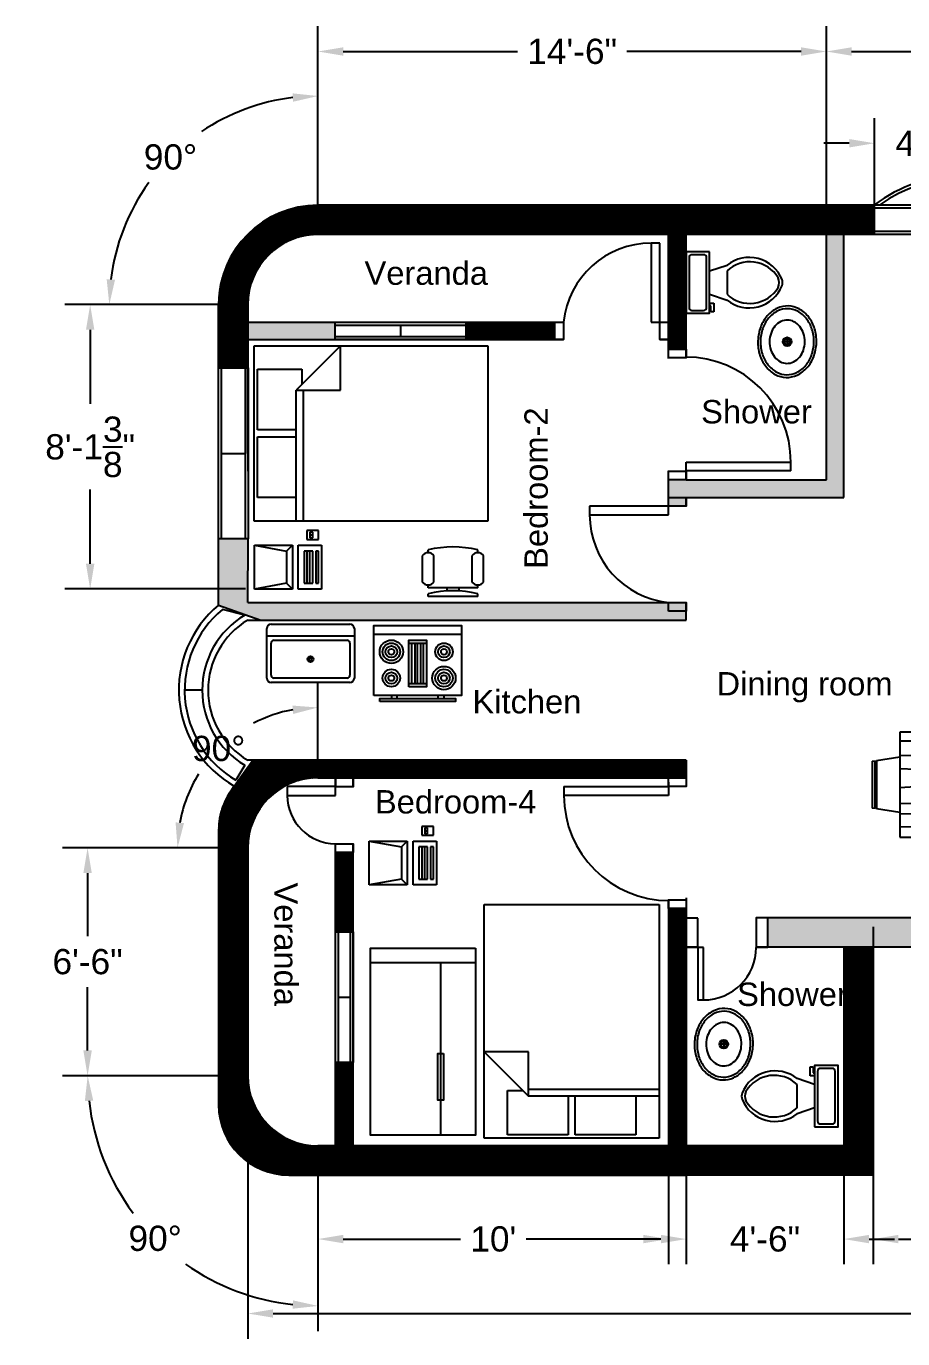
# Model space of a CAD drawing. Header units: inches. Extents: x -75 to 2294, y -45 to 405.
# Drawn here: x -75 to 225, y -44.6 to 404.7 of the extents above; entities that cross this region are included whole.
import ezdxf

# ---------------------------------------------------------------- set-up
doc = ezdxf.new("R2010")
doc.units = ezdxf.units.IN
doc.header["$MEASUREMENT"] = 0
for name, color, linetype in [('blocks', 50, 'Continuous'), ('dim', 10, 'Continuous'), ('door', 172, 'Continuous'), ('hatches', 8, 'Continuous'), ('text', 80, 'Continuous'), ('window', 130, 'Continuous')]:
    doc.layers.add(name, color=color, linetype=linetype)
doc.styles.get("Standard").update_dxf_attribs({"font": 'arial.ttf'})
doc.dimstyles.get("Standard").update_dxf_attribs({"dimscale": 48, "dimtxt": 0.18, "dimasz": 0.18, "dimexe": 0.18, "dimexo": 0.0625, "dimgap": 0.09, "dimtad": 0, "dimtih": 1, "dimtoh": 1, "dimdec": 4, "dimzin": 0, "dimdsep": 46, "dimlunit": 4, "dimtxsty": 'Standard', "dimcen": 0.09, "dimadec": 0, "dimazin": 0, "dimtfac": 1, "dimtdec": 4, "dimtofl": 0, "dimtmove": 0, "dimatfit": 3, "dimfxl": 1, "dimtolj": 1, "dimtzin": 0, "dimarcsym": 0})
pattern_1 = [(45, (-250.55021, -63.33592), (-0.088388348, 0.088388348), [])]

# ---------------------------------------------------------------- blocks, each defined once
blk = doc.blocks.new('Dining Set - 36 x 72 in.')
at = {"linetype": 'Continuous'}
for p, q in [((-22, 27.5), (-22.1562, 26.50042)), ((-22, 27.5), (-6, 27.5)), ((-5.8437, 26.49966), (-6, 27.5)), ((6, 27.5), (5.8438, 26.50042)), ((6, 27.5), (22, 27.5)), ((22.1563, 26.49966), (22, 27.5)), ((-22.2343, 26.00059), (-23.4847, 17.99762)), ((-22.2304, 26), (-5.7608, 26)), ((-5.8416, 26.5), (-22.1534, 26.5)), ((-4.5152, 17.99762), (-5.7655, 25.99926)), ((5.7657, 26.00059), (4.5153, 17.99762)), ((5.7696, 26), (22.2392, 26)), ((22.1584, 26.5), (5.8466, 26.5)), ((23.4848, 17.99762), (22.2345, 25.99926)), ((36, 18), (-36, 18)), ((-36, 18), (-36, -18)), ((36, -18), (36, 18)), ((-44.0006, 8.23428), (-35.9976, 9.48474)), ((44.0006, 8.23428), (35.9976, 9.48474)), ((-45.5, 8), (-44.5004, 8.15617)), ((-45.5, 8), (-45.5, -8)), ((-44.5, -8.15843), (-44.5, 8.15338)), ((-44, 8.23041), (-44, -8.23915)), ((44, 8.23041), (44, -8.23915)), ((44.5, -8.15843), (44.5, 8.15338)), ((45.5, 8), (44.5005, 8.15617)), ((45.5, 8), (45.5, -8)), ((-44.4997, -8.15631), (-45.5, -8)), ((-35.9976, -9.48476), (-43.9993, -8.2345)), ((35.9976, -9.48476), (43.9993, -8.2345)), ((44.4997, -8.15631), (45.5, -8)), ((-36, -18), (36, -18)), ((-22.2343, -26.0006), (-23.4847, -17.99762)), ((-4.5152, -17.99762), (-5.7655, -25.99928)), ((5.7657, -26.0006), (4.5153, -17.99762)), ((23.4848, -17.99762), (22.2345, -25.99928)), ((-22.2304, -26), (-5.7608, -26)), ((-22, -27.5), (-22.1562, -26.50044)), ((-5.8416, -26.5), (-22.1534, -26.5)), ((-5.8437, -26.49967), (-6, -27.5)), ((5.7696, -26), (22.2392, -26)), ((6, -27.5), (5.8438, -26.50044)), ((22.1584, -26.5), (5.8466, -26.5)), ((22.1563, -26.49967), (22, -27.5)), ((-22, -27.5), (-6, -27.5)), ((6, -27.5), (22, -27.5))]:
    blk.add_line(p, q, dxfattribs=at)
for points in [[(-36, 15), (-31.1772, 14.97754), (-26.8079, 14.91406), (-22.8538, 14.81543), (-19.276, 14.6875), (-16.0362, 14.53613), (-13.0957, 14.36718), (-10.4159, 14.18652), (-7.9583, 14), (-5.6904, 13.81315), (-3.6035, 13.63021), (-1.6954, 13.45508), (0.0365, 13.29166), (1.5945, 13.14388), (2.9811, 13.01562), (4.1988, 12.9108), (5.25, 12.83333), (6.1393, 12.78613), (6.8802, 12.76823), (7.4883, 12.77767), (7.9792, 12.8125), (8.3685, 12.87077), (8.6719, 12.95052), (8.9049, 13.0498), (9.0833, 13.16666), (9.2205, 13.29899), (9.3216, 13.44401), (9.3895, 13.59879), (9.4271, 13.76041), (9.4373, 13.92594), (9.4232, 14.09245), (9.3875, 14.257), (9.3333, 14.41666), (9.2638, 14.56917), (9.1836, 14.71484), (9.0975, 14.85465), (9.0104, 14.98958), (8.9272, 15.1206), (8.8529, 15.2487), (8.7922, 15.37483), (8.75, 15.5), (8.7305, 15.62467), (8.7344, 15.74739), (8.7617, 15.86621), (8.8125, 15.97916), (8.8867, 16.08431), (8.9844, 16.17968), (9.1055, 16.26334), (9.25, 16.33333), (9.4189, 16.38802), (9.6172, 16.42708), (9.8506, 16.45052), (10.125, 16.45833), (10.4463, 16.45052), (10.8203, 16.42708), (11.2529, 16.38802), (11.75, 16.33333), (12.3184, 16.26318), (12.9694, 16.17838), (13.7151, 16.07991), (14.5677, 15.96875), (15.5395, 15.84586), (16.6426, 15.71224), (17.8893, 15.56884), (19.2917, 15.41666), (20.859, 15.25667), (22.5879, 15.08984), (24.4721, 14.91715), (26.5052, 14.73958), (28.6809, 14.5581), (30.9929, 14.3737), (33.4347, 14.18733), (36, 14)], [(-36, 10), (-28.9766, 10.14274), (-23.1725, 10.20442), (-18.4241, 10.19775), (-14.5677, 10.13541), (-11.4399, 10.03011), (-8.877, 9.89453), (-6.7154, 9.74137), (-4.7917, 9.58333), (-2.9698, 9.43082), (-1.2246, 9.28515), (0.4415, 9.14534), (2.026, 9.01041), (3.5266, 8.87939), (4.9408, 8.7513), (6.266, 8.62516), (7.5, 8.5), (8.6411, 8.37549), (9.6914, 8.2539), (10.6538, 8.13818), (11.5312, 8.03125), (12.3267, 7.93603), (13.043, 7.85547), (13.6831, 7.79248), (14.25, 7.75), (14.7471, 7.7303), (15.1797, 7.73307), (15.5537, 7.75732), (15.875, 7.80208), (16.1494, 7.86637), (16.3828, 7.94922), (16.5811, 8.04964), (16.75, 8.16666), (16.8944, 8.29915), (17.0143, 8.44531), (17.1089, 8.60319), (17.1771, 8.77083), (17.218, 8.94629), (17.2305, 9.1276), (17.2137, 9.31282), (17.1667, 9.5), (17.0895, 9.6875), (16.987, 9.875), (16.8649, 10.0625), (16.7292, 10.25), (16.5856, 10.4375), (16.4401, 10.625), (16.2985, 10.8125), (16.1667, 11), (16.05, 11.18733), (15.9518, 11.3737), (15.8752, 11.5581), (15.8229, 11.73958), (15.798, 11.91715), (15.8034, 12.08984), (15.842, 12.25667), (15.9167, 12.41666), (16.0295, 12.56836), (16.1784, 12.70833), (16.3605, 12.83268), (16.5729, 12.9375), (16.8127, 13.01888), (17.0768, 13.07291), (17.3625, 13.0957), (17.6667, 13.08333), (17.9894, 13.03312), (18.3418, 12.94726), (18.7382, 12.82918), (19.1927, 12.68229), (19.7195, 12.51001), (20.3327, 12.31575), (21.0465, 12.10294), (21.875, 11.875), (22.8357, 11.63354), (23.959, 11.37304), (25.2786, 11.08618), (26.8282, 10.76562), (28.6414, 10.40405), (30.752, 9.99414), (33.1936, 9.52856), (36, 9)], [(-36, 5.5), (-30.7157, 5.3348), (-26.069, 5.20963), (-21.9946, 5.11767), (-18.4271, 5.05208), (-15.3009, 5.00602), (-12.5508, 4.97265), (-10.1112, 4.94515), (-7.9167, 4.91666), (-5.909, 4.88167), (-4.0586, 4.83984), (-2.3429, 4.79215), (-0.7396, 4.73958), (0.7739, 4.6831), (2.22, 4.6237), (3.6213, 4.56233), (5, 4.5), (6.373, 4.43782), (7.7344, 4.3776), (9.0723, 4.32129), (10.375, 4.27083), (11.6309, 4.22819), (12.8281, 4.19531), (13.9551, 4.17415), (15, 4.16666), (15.954, 4.17448), (16.819, 4.19791), (17.6001, 4.23698), (18.3021, 4.29166), (18.9299, 4.36198), (19.4883, 4.44791), (19.9823, 4.54948), (20.4167, 4.66666), (20.7969, 4.79899), (21.1302, 4.94401), (21.4245, 5.09879), (21.6875, 5.26041), (21.9271, 5.42594), (22.1511, 5.59245), (22.3672, 5.757), (22.5834, 5.91666), (22.8065, 6.06868), (23.0404, 6.21093), (23.2879, 6.34147), (23.5521, 6.45833), (23.8358, 6.55957), (24.142, 6.64323), (24.4735, 6.70735), (24.8334, 6.75), (25.2235, 6.76969), (25.642, 6.76692), (26.0858, 6.74267), (26.5521, 6.69791), (27.0379, 6.63362), (27.5404, 6.55078), (28.0565, 6.45036), (28.5834, 6.33333), (29.1242, 6.19987), (29.7071, 6.04687), (30.3661, 5.87044), (31.1354, 5.66666), (32.0493, 5.43164), (33.142, 5.16146), (34.4475, 4.85221), (36, 4.5)], [(-36, -1), (-30.7915, -0.6591), (-26.0195, -0.38216), (-21.6519, -0.16284), (-17.6563, 0.00521), (-14.0005, 0.12833), (-10.6523, 0.21289), (-7.5796, 0.26522), (-4.75, 0.29166), (-2.134, 0.29793), (0.2878, 0.28711), (2.5317, 0.26163), (4.6146, 0.22396), (6.5529, 0.17651), (8.3633, 0.12174), (10.0623, 0.06209), (11.6667, 0), (13.1899, -0.06201), (14.6341, -0.1211), (15.9982, -0.17432), (17.2813, -0.21875), (18.4823, -0.25147), (19.6003, -0.26953), (20.6343, -0.27002), (21.5834, -0.25), (22.4481, -0.20768), (23.2357, -0.14584), (23.9549, -0.06836), (24.6146, 0.02083), (25.2235, 0.11784), (25.7904, 0.21875), (26.3241, 0.31966), (26.8334, 0.41666), (27.3265, 0.50618), (27.8099, 0.58593), (28.2894, 0.65397), (28.7709, 0.70833), (29.2601, 0.74707), (29.763, 0.76823), (30.2855, 0.76985), (30.8334, 0.75), (31.4088, 0.70784), (31.9994, 0.64713), (32.589, 0.57275), (33.1615, 0.48958), (33.7008, 0.4025), (34.1908, 0.3164), (34.6153, 0.23616), (34.9584, 0.16666), (35.2099, 0.11165), (35.3848, 0.07031), (35.504, 0.04069), (35.5886, 0.02083), (35.6594, 0.00879), (35.7377, 0.0026), (35.8442, 0.00032), (36, 0)], [(-36, -6.5), (-27.1843, -6.31267), (-20.084, -6.1263), (-14.469, -5.9419), (-10.1094, -5.76042), (-6.7752, -5.58285), (-4.2363, -5.41016), (-2.2629, -5.24333), (-0.625, -5.08334), (0.8708, -4.93099), (2.2715, -4.78646), (3.5872, -4.64974), (4.8281, -4.52084), (6.0046, -4.39974), (7.127, -4.28646), (8.2053, -4.18099), (9.25, -4.08334), (10.2705, -3.99382), (11.2734, -3.91407), (12.2647, -3.84603), (13.25, -3.79167), (14.2354, -3.75293), (15.2266, -3.73177), (16.2295, -3.73015), (17.25, -3.75), (18.2912, -3.79248), (19.3451, -3.85547), (20.4009, -3.93604), (21.4479, -4.03125), (22.4754, -4.13819), (23.4727, -4.25391), (24.4289, -4.37549), (25.3334, -4.5), (26.1785, -4.62492), (26.9694, -4.74935), (27.7145, -4.87281), (28.4219, -4.99479), (29.1, -5.11483), (29.7572, -5.23242), (30.4016, -5.34709), (31.0417, -5.45834), (31.6837, -5.56437), (32.3262, -5.65821), (32.9658, -5.73153), (33.599, -5.77604), (34.2224, -5.78345), (34.8327, -5.74545), (35.4264, -5.65373), (36, -5.5)], [(-36, -10), (-26.4022, -9.81299), (-18.4675, -9.62891), (-11.9839, -9.45069), (-6.7396, -9.28125), (-2.5226, -9.12354), (0.8789, -8.98047), (3.6769, -8.85498), (6.0833, -8.75), (8.2767, -8.66765), (10.3021, -8.60677), (12.1712, -8.56543), (13.8958, -8.54167), (15.4876, -8.53353), (16.9583, -8.53907), (18.3197, -8.55632), (19.5834, -8.58334), (20.7616, -8.61841), (21.8685, -8.66081), (22.9188, -8.71004), (23.9271, -8.76563), (24.9081, -8.82707), (25.8763, -8.89388), (26.8465, -8.96558), (27.8334, -9.04167), (28.8474, -9.12118), (29.8828, -9.20117), (30.93, -9.27824), (31.9792, -9.34896), (33.0205, -9.40991), (34.0443, -9.45768), (35.0407, -9.48885), (36, -9.5)], [(-36, -14.5), (-30.0881, -14.33513), (-25.0332, -14.21224), (-20.7312, -14.12647), (-17.0781, -14.07292), (-13.97, -14.04671), (-11.3027, -14.04297), (-8.9724, -14.05681), (-6.875, -14.08334), (-4.9224, -14.11833), (-3.0905, -14.16016), (-1.3709, -14.20785), (0.2448, -14.26042), (1.7647, -14.3169), (3.1973, -14.3763), (4.5507, -14.43767), (5.8333, -14.5), (7.0554, -14.5621), (8.235, -14.62175), (9.3922, -14.67652), (10.5469, -14.72396), (11.7192, -14.76164), (12.929, -14.78711), (14.1965, -14.79794), (15.5417, -14.79167), (16.9933, -14.76424), (18.6152, -14.70508), (20.4804, -14.60197), (22.6615, -14.44271), (25.2312, -14.21509), (28.2624, -13.9069), (31.8277, -13.50594), (36, -13)]]:
    blk.add_lwpolyline(points, dxfattribs=at)
blk = doc.blocks.new('Sink-single - 30 in top')
blk.add_line((-15, -3.999996), (15, -3.999996))
for points in [[(-13.5, 0), (13.5, 0)], [(-15, -18.499996), (-15, -1.5)], [(15, -1.5), (15, -18.499996)], [(-13.5, -17.499996), (-13.5, -6.499996)], [(-12.5, -5.499996), (12.5, -5.499996)], [(13.5, -6.499996), (13.5, -17.499996)], [(13.5, -19.999996), (-13.5, -19.999996)], [(12.5, -18.499996), (-12.5, -18.499996)]]:
    blk.add_lwpolyline(points)
for radius in [1, 0.5]:
    blk.add_circle((0, -11.999996), radius)
for centre, radius, start, end in [((-13.5, -1.5), 1.5, 90, 180), ((13.5, -1.5), 1.5, 0, 90), ((-12.5, -6.499996), 1, 90, 180), ((12.5, -6.499996), 1, 0, 90), ((-12.5, -17.499996), 1, 180, 270), ((12.5, -17.499996), 1, 270, 0), ((-13.5, -18.499996), 1.5, 180, 270), ((13.5, -18.499996), 1.5, 270, 0)]:
    blk.add_arc(centre, radius, start, end)
blk = doc.blocks.new('Range-Oven - 30 in top')
for p, q in [((0, -3), (30, -3)), ((12, -6), (18, -6)), ((13, -20), (13, -6)), ((14, -6), (14, -20)), ((15, -20), (15, -6)), ((16, -6), (16, -20)), ((17, -20), (17, -6)), ((18, -20), (12, -20)), ((6, -24), (6, -25)), ((8, -25), (8, -24)), ((22, -25), (22, -24)), ((24, -24), (24, -25))]:
    blk.add_line(p, q)
for points in [[(0, -24), (0, 0), (30, 0), (30, -24)], [(12, -21), (12, -5), (18, -5), (18, -21)], [(2, -26), (2, -25), (28, -25), (28, -26)]]:
    blk.add_lwpolyline(points, close=True)
for centre, radius in [((6, -9), 4), ((6, -9), 3), ((6, -9), 2), ((6, -9), 1), ((24, -9), 3), ((24, -9), 2), ((24, -9), 1), ((6, -18), 3), ((6, -18), 2), ((6, -18), 1), ((24, -18), 4), ((24, -18), 3), ((24, -18), 2), ((24, -18), 1)]:
    blk.add_circle(centre, radius)
blk = doc.blocks.new('Refrigerator-2 door - 36 in front')
for p, q in [((12, 5), (12, 64)), ((0, 5), (36, 5))]:
    blk.add_line(p, q)
for points in [[(0, 0), (0, 64), (36, 64), (36, 0)], [(11, 36), (11, 52), (13, 52), (13, 36)]]:
    blk.add_lwpolyline(points, close=True)
blk = doc.blocks.new('Toilet - top')
for p, q in [((9.5, -6), (9.5, -2)), ((-10, -8.5), (-8, -8.5)), ((-10, -9.5), (-10, -8.5)), ((-8, -8.5), (-8, -8)), ((-7, -8), (-7, -9.5)), ((-4, -8), (-6, -14)), ((4, -8), (6, -14)), ((-7, -9.5), (-10, -9.5)), ((4, -14), (-4, -14))]:
    blk.add_line(p, q)
blk.add_lwpolyline([(10.5, -8), (10.5, 0), (-10.5, 0), (-10.5, -8)], close=True)
for points in [[(-9.5, -2), (-9.5, -6)], [(8.5, -1), (-8.5, -1)], [(-8.5, -7), (8.5, -7)]]:
    blk.add_lwpolyline(points)
for centre, radius, start, end in [((-8.62, -1.88), 0.884, 81.8699, 188.1301), ((8.62, -1.88), 0.884, 351.8699, 98.1301), ((-8.62, -6.12), 0.884, 171.8699, 278.1301), ((8.62, -6.12), 0.884, 261.8699, 8.1301), ((3.52, -21.58), 12.17, 141.4691, 247.9714), ((4.2, -21.82), 11.33, 136.3677, 238.9468), ((-3.52, -21.58), 12.17, 292.0284, 38.5307), ((-4.2, -21.82), 11.33, 301.053, 43.6321), ((0, -27.88), 4, 245.7318, 294.2682), ((0, -29), 4, 254.8605, 285.1395)]:
    blk.add_arc(centre, radius, start, end)
blk = doc.blocks.new('Sink - Oval top')
for p, q in [((-1, 0), (1, 0)), ((0, 1), (0, -1))]:
    blk.add_line(p, q)
at = {"linetype": 'Continuous'}
for points in [[(-12.23, 0.39, 0.117634), (-11.46, -3.36, 0.104469), (-8.88, -6.8, 0.090016), (-5.08, -9.07, 0.08192), (-0.32, -10.02, 0.08192), (4.49, -9.38, 0.090016), (8.42, -7.36, 0.104469), (11.22, -4.09, 0.117634), (12.23, -0.39, 0.117634), (11.46, 3.36, 0.104469), (8.88, 6.8, 0.090016), (5.08, 9.07, 0.08192), (0.32, 10.02, 0.08192), (-4.49, 9.38, 0.090016), (-8.42, 7.36, 0.104469), (-11.22, 4.09, 0.117634)], [(-11.29, 0.16, 0.118622), (-10.52, -3.25, 0.104678), (-8.07, -6.36, 0.089562), (-4.54, -8.37, 0.081185), (-0.13, -9.15, 0.081185), (4.3, -8.49, 0.089562), (7.89, -6.58, 0.104678), (10.42, -3.55, 0.118622), (11.29, -0.16, 0.118622), (10.52, 3.25, 0.104678), (8.07, 6.36, 0.089562), (4.54, 8.37, 0.081185), (0.13, 9.15, 0.081185), (-4.3, 8.49, 0.089562), (-7.89, 6.58, 0.104678), (-10.42, 3.55, 0.118622)], [(-7.42, 0.08, 0.118283), (-6.91, -2.17, 0.104607), (-5.29, -4.21, 0.089718), (-2.97, -5.53, 0.081436), (-0.07, -6.04, 0.081436), (2.84, -5.59, 0.089718), (5.2, -4.33, 0.104607), (6.86, -2.32, 0.118283), (7.42, -0.08, 0.118283), (6.91, 2.17, 0.104607), (5.29, 4.21, 0.089718), (2.97, 5.53, 0.081436), (0.07, 6.04, 0.081436), (-2.84, 5.59, 0.089718), (-5.2, 4.33, 0.104607), (-6.86, 2.32, 0.118283)]]:
    blk.add_lwpolyline(points, format="xyb", close=True, dxfattribs=at)
for radius in [1.5, 1]:
    blk.add_circle((0, 0), radius)
blk = doc.blocks.new('door')
for p, q in [((-35.83, 3), (0, 3)), ((0, 0), (-35.83, 0))]:
    blk.add_line(p, q)
for points in [[(-41.83, 38.7), (-41.83, 41.7), (-35.83, 41.7), (-35.83, 38.7)], [(-41.83, -3.04), (-41.83, -0.04), (-35.83, -0.04), (-35.83, -3.04)]]:
    blk.add_lwpolyline(points, close=True)
blk.add_arc((-36, 3), 36, 0, 90)
blk = doc.blocks.new('doors')
for p, q in [((0, 1.5), (0, 6.04)), ((35.83, 3.04), (35.83, 6.04))]:
    blk.add_line(p, q)
blk.add_blockref('door', (35.83, 3.04))
blk = doc.blocks.new('door-small')
for p, q in [((26.99, 1.5), (0, 1.5)), ((0, 1.5), (0, -1.5)), ((0, -1.5), (26.99, -1.5))]:
    blk.add_line(p, q)
for points in [[(27.02, 1.47), (27.02, 4.47), (33.02, 4.47), (33.02, 1.47)], [(27.02, -34.51), (27.02, -31.51), (33.02, -31.51), (33.02, -34.51)]]:
    blk.add_lwpolyline(points, close=True)
blk.add_arc((30.17, -1.5), 30.17, 180, 263.9947)
blk = doc.blocks.new('door-another')
for p, q in [((0.01, 3.04), (35.84, 3.04)), ((35.84, 0.04), (0.01, 0.04))]:
    blk.add_line(p, q)
for points in [[(-5.99, 38.74), (-5.99, 41.74), (0.01, 41.74), (0.01, 38.74)], [(-5.99, -3), (-5.99, 0), (0.01, 0), (0.01, -3)]]:
    blk.add_lwpolyline(points, close=True)
blk.add_arc((-0.16, 3.04), 36, 0, 90)
blk = doc.blocks.new('door-an')
blk.add_line((0.01, -1.5), (0.01, 3.04))
blk.add_blockref('door-another', (0, 0))
blk = doc.blocks.new('door-small 1')
for p, q in [((16.51, -16.52), (-0.01, -16.52)), ((-0.01, -19.52), (16.51, -19.52))]:
    blk.add_line(p, q)
for points in [[(0, 3), (0, 0), (-6, 0), (-6, 3)], [(-0.04, -19.49), (-0.04, -22.49), (-6.04, -22.49), (-6.04, -19.49)]]:
    blk.add_lwpolyline(points, close=True)
blk.add_arc((-0.01, -16.52), 16.52, 0, 90)
blk = doc.blocks.new('door-small 2')
blk.add_line((16.52, -3), (16.52, 0))
blk.add_blockref('door-small 1', (0.01, 16.52))
blk = doc.blocks.new('door-bath')
for points in [[(-20.05, 9.93), (-24.05, 9.93), (-24.05, -0.07), (-20.05, -0.07)], [(3.97, 9.95), (-0.03, 9.95), (-0.03, -0.05), (3.97, -0.05)], [(-18.06, -0.12), (-20.06, -0.12), (-20.06, -18.12), (-18.06, -18.12)]]:
    blk.add_lwpolyline(points, close=True)
blk.add_arc((-18.06, -0.12), 18, 270, 0)
blk = doc.blocks.new('window-regular')
for p, q in [((-1, 44.73), (4.97, 44.73)), ((-1, 0), (-1, 44.73)), ((0, 0), (0, 44.73)), ((3.97, 44.73), (3.97, 0)), ((4.97, 44.73), (4.97, 0)), ((0, 22.36), (3.97, 22.36)), ((4.97, 0), (-1, 0))]:
    blk.add_line(p, q)
blk = doc.blocks.new('window 2')
for p, q in [((-9.17, 58.47), (1, 58.47)), ((-9.17, 0), (-9.17, 58.47)), ((-8.17, 0), (-8.17, 58.47)), ((0, 58.47), (0, 0)), ((-8.17, 29.23), (0, 29.23)), ((1, 0), (-9.17, 0))]:
    blk.add_line(p, q)
blk = doc.blocks.new('window 3')
blk.add_line((0, 58.47), (0, 0))
blk.add_blockref('window 2', (-1, 0))
blk = doc.blocks.new('window biggest')
blk.add_line((0, 0), (0, -8.84))
for centre, radius, start, end in [((0.13, -47.29), 48.3, 52.7558, 127.2442), ((0.17, -47.1), 47.11, 54.3055, 125.6945)]:
    blk.add_arc(centre, radius, start, end)
at = {"rotation": 270}
blk.add_blockref('window 3', (-29.1, -19.01), dxfattribs=at)
blk = doc.blocks.new('Bed - Queen')
at = {"linetype": 'Continuous'}
for p, q in [((0, -80.00003), (0, 0)), ((0, 0), (59.99999, 0)), ((59.99999, 0), (59.99999, -80.00003)), ((7.99999, -1.2), (28.79998, -1.2)), ((7.99999, -14.4), (7.99999, -1.2)), ((28.79998, -1.2), (28.79998, -14.4)), ((31.19999, -1.2), (51.99999, -1.2)), ((31.19999, -14.4), (31.19999, -1.2)), ((51.99999, -1.2), (51.99999, -16.4)), ((0, -14.4), (44.8, -14.4)), ((44.8, -16.8), (0, -16.8)), ((59.99999, -29.6), (44.8, -14.4)), ((44.8, -14.4), (44.8, -29.6)), ((51.99999, -16.4), (46.79936, -16.4)), ((44.8, -29.6), (59.99999, -29.6)), ((59.99999, -80.00003), (0, -80.00003))]:
    blk.add_line(p, q, dxfattribs=at)
blk = doc.blocks.new('Computer Terminal')
at = {"linetype": 'Continuous'}
for p, q in [((-10, 11.5), (5, 11.5)), ((-8, 0.5), (-10, 11.5)), ((-10, -1.5), (-10, 11.5)), ((5, 11.5), (3, 0.5)), ((5, 11.5), (5, -1.5)), ((-10, -1.5), (-8, 0.5)), ((3, 0.5), (-8, 0.5)), ((3, 0.5), (5, -1.5)), ((5, -1.5), (-10, -1.5)), ((-10, -11.5), (-10, -3.5)), ((-10, -3.5), (5, -3.5)), ((5, -3.5), (5, -11.5)), ((-8, -5.5), (-8, -8.5)), ((3, -5.5), (-8, -5.5)), ((3, -6.5), (-8, -6.5)), ((-8, -7.5), (3, -7.5)), ((-8, -8.5), (3, -8.5)), ((3, -8.5), (3, -5.5)), ((10, -6.5), (7, -6.5)), ((7, -6.5), (7, -10.5)), ((9.5, -7.5), (7.5, -7.5)), ((7.5, -7.5), (7.5, -8.5)), ((7.5, -8.5), (9.5, -8.5)), ((8.5, -7.5), (8.5, -8.5)), ((9.5, -8.5), (9.5, -7.5)), ((10, -10.5), (10, -6.5)), ((5, -11.5), (-10, -11.5)), ((-8, -9.5), (-8, -10.5)), ((3, -9.5), (-8, -9.5)), ((-8, -10.5), (3, -10.5)), ((3, -10.5), (3, -9.5)), ((7, -10.5), (10, -10.5))]:
    blk.add_line(p, q, dxfattribs=at)
blk = doc.blocks.new('Chair - Desk')
at = {"linetype": 'Continuous'}
for p, q in [((-8.5, 0), (-8.5, -1)), ((-8.5, 0), (8.5, 0)), ((8.5, 0), (8.5, -1)), ((-8.5, -3), (-8.5, -4)), ((-8.5, -3), (8.5, -3)), ((-2, -3), (-2, -1.9355)), ((2, -1.9576), (2, -3)), ((8.5, -3), (8.5, -4)), ((-10.5, -5), (-10.5, -14)), ((-6.5, -14), (-6.5, -5)), ((6.5, -5), (6.5, -14)), ((10.5, -14), (10.5, -5)), ((-8.5, -15), (-8.5, -16)), ((8.5, -15), (8.5, -16))]:
    blk.add_line(p, q, dxfattribs=at)
for centre, radius, start, end in [((-8.5, -6.5), 2.5, 36.8699, 143.1301), ((0, 34.625), 36.625, 256.5803, 283.4197), ((8.5, -6.5), 2.5, 36.8699, 143.1301), ((-8.5, -12.5), 2.5, 216.8699, 323.1301), ((0, 19.625), 36.625, 256.5803, 283.4197), ((8.5, -12.5), 2.5, 216.8699, 323.1301)]:
    blk.add_arc(centre, radius, start, end, dxfattribs=at)
blk = doc.blocks.new('Window big')
for p, q in [((3.08, 56.59), (-4.62, 58.46)), ((-11.53, 30.87), (-17.53, 30.87)), ((3.08, 5.15), (0, 0))]:
    blk.add_line(p, q)
for radius, start in [(35.95, 129.8639), (29.95, 120.8311)]:
    blk.add_arc((18.42, 30.87), radius, start, 239.1689)
blk = doc.blocks.new('window n')
for p, q in [((1.46, 14.01), (15.95, 8.85)), ((6.82, -48), (13.13, -39.13))]:
    blk.add_line(p, q)
for radius, start, end in [(37.95, 129.8639, 240.0283), (27.95, 120.8311, 239.1689)]:
    blk.add_arc((25.78, -15.12), radius, start, end)
at = {"layer": 'window'}
blk.add_blockref('Window big', (7.36, -45.99), dxfattribs=at)
blk = doc.blocks.new('*D29')
at = {"layer": 'Defpoints', "color": 0, "transparency": 16777216}
for p in [(198.83, 396.09), (24.83, 333.44), (198.83, 333.44)]:
    blk.add_point(p, dxfattribs=at)
at = {"layer": 'dim', "color": 0, "lineweight": -2, "transparency": 16777216}
for p, q in [((24.83, 336.44), (24.83, 404.73)), ((198.83, 336.44), (198.83, 404.73)), ((33.47, 396.09), (93.07, 396.09)), ((190.19, 396.09), (130.58, 396.09))]:
    blk.add_line(p, q, dxfattribs=at)
at = {"layer": 'dim', "color": 0, "transparency": 16777216}
for points in [[(33.47, 397.53), (33.47, 394.65), (24.83, 396.09)], [(190.19, 397.53), (190.19, 394.65), (198.83, 396.09)]]:
    blk.add_solid(points, dxfattribs=at)
at = {"layer": 'dim', "color": 0, "transparency": 16777216, "insert": (111.83, 396.09), "char_height": 8.64, "attachment_point": 5}
blk.add_mtext('\\A1;14\'-6"', dxfattribs=at)
blk = doc.blocks.new('*D32')
at = {"layer": 'Defpoints', "color": 0, "transparency": 16777216}
for p in [(294.83, 396.09), (198.83, 343.44), (294.83, 342.58)]:
    blk.add_point(p, dxfattribs=at)
at = {"layer": 'dim', "color": 0, "lineweight": -2, "transparency": 16777216}
for p, q in [((198.83, 346.44), (198.83, 404.73)), ((294.83, 345.58), (294.83, 404.73)), ((207.47, 396.09), (238.53, 396.09)), ((286.19, 396.09), (255.13, 396.09))]:
    blk.add_line(p, q, dxfattribs=at)
at = {"layer": 'dim', "color": 0, "transparency": 16777216}
for points in [[(207.47, 397.53), (207.47, 394.65), (198.83, 396.09)], [(286.19, 397.53), (286.19, 394.65), (294.83, 396.09)]]:
    blk.add_solid(points, dxfattribs=at)
at = {"layer": 'dim', "color": 0, "transparency": 16777216, "insert": (246.83, 396.09), "char_height": 8.64, "attachment_point": 5}
blk.add_mtext("\\A1;8'", dxfattribs=at)
blk = doc.blocks.new('*D35')
at = {"layer": 'Defpoints', "color": 0, "transparency": 16777216}
for p in [(0.83, 309.44), (-53.14, 212.07), (3.06, 212.07)]:
    blk.add_point(p, dxfattribs=at)
at = {"layer": 'dim', "color": 0, "lineweight": -2, "transparency": 16777216}
for p, q in [((-2.17, 309.44), (-61.78, 309.44)), ((-53.14, 300.8), (-53.14, 275.41)), ((-53.14, 220.71), (-53.14, 246.09)), ((0.06, 212.07), (-61.78, 212.07))]:
    blk.add_line(p, q, dxfattribs=at)
at = {"layer": 'dim', "color": 0, "transparency": 16777216}
for points in [[(-54.58, 300.8), (-51.7, 300.8), (-53.14, 309.44)], [(-54.58, 220.71), (-51.7, 220.71), (-53.14, 212.07)]]:
    blk.add_solid(points, dxfattribs=at)
at = {"layer": 'dim', "color": 0, "transparency": 16777216, "insert": (-53.14, 260.75), "char_height": 8.64, "attachment_point": 5}
blk.add_mtext('\\A1;8\'-1{\\H1.000000x;\\S3/8;}"', dxfattribs=at)
blk = doc.blocks.new('*D36')
at = {"layer": 'Defpoints', "color": 0, "transparency": 16777216}
for p in [(0.83, 123.44), (-54.02, 45.44), (0.83, 45.44)]:
    blk.add_point(p, dxfattribs=at)
at = {"layer": 'dim', "color": 0, "lineweight": -2, "transparency": 16777216}
for p, q in [((-2.17, 123.44), (-62.66, 123.44)), ((-54.02, 114.8), (-54.02, 93.17)), ((-54.02, 54.08), (-54.02, 75.71)), ((-2.17, 45.44), (-62.66, 45.44))]:
    blk.add_line(p, q, dxfattribs=at)
at = {"layer": 'dim', "color": 0, "transparency": 16777216}
for points in [[(-55.46, 114.8), (-52.58, 114.8), (-54.02, 123.44)], [(-55.46, 54.08), (-52.58, 54.08), (-54.02, 45.44)]]:
    blk.add_solid(points, dxfattribs=at)
at = {"layer": 'dim', "color": 0, "transparency": 16777216, "insert": (-54.02, 84.44), "char_height": 8.64, "attachment_point": 5}
blk.add_mtext('\\A1;6\'-6"', dxfattribs=at)
blk = doc.blocks.new('*D37')
at = {"layer": 'Defpoints', "color": 0, "transparency": 16777216}
for p in [(24.83, 21.44), (144.83, 21.44), (144.83, -10.49)]:
    blk.add_point(p, dxfattribs=at)
at = {"layer": 'dim', "color": 0, "lineweight": -2, "transparency": 16777216}
for p, q in [((24.83, 18.44), (24.83, -19.13)), ((144.83, 18.44), (144.83, -19.13)), ((33.47, -10.49), (73.58, -10.49)), ((136.19, -10.49), (96.07, -10.49))]:
    blk.add_line(p, q, dxfattribs=at)
at = {"layer": 'dim', "color": 0, "transparency": 16777216}
for points in [[(33.47, -9.05), (33.47, -11.93), (24.83, -10.49)], [(136.19, -9.05), (136.19, -11.93), (144.83, -10.49)]]:
    blk.add_solid(points, dxfattribs=at)
at = {"layer": 'dim', "color": 0, "transparency": 16777216, "insert": (84.83, -10.49), "char_height": 8.64, "attachment_point": 5}
blk.add_mtext("\\A1;10'", dxfattribs=at)
blk = doc.blocks.new('*D38')
at = {"layer": 'Defpoints', "color": 0, "transparency": 16777216}
for p in [(150.83, 21.44), (204.83, 21.44), (204.83, -10.49)]:
    blk.add_point(p, dxfattribs=at)
at = {"layer": 'dim', "color": 0, "lineweight": -2, "transparency": 16777216}
for p, q in [((150.83, 18.44), (150.83, -19.13)), ((204.83, 18.44), (204.83, -19.13)), ((142.19, -10.49), (133.55, -10.49)), ((213.47, -10.49), (222.11, -10.49))]:
    blk.add_line(p, q, dxfattribs=at)
at = {"layer": 'dim', "color": 0, "transparency": 16777216}
for points in [[(142.19, -9.05), (142.19, -11.93), (150.83, -10.49)], [(213.47, -9.05), (213.47, -11.93), (204.83, -10.49)]]:
    blk.add_solid(points, dxfattribs=at)
at = {"layer": 'dim', "color": 0, "transparency": 16777216, "insert": (177.83, -10.49), "char_height": 8.64, "attachment_point": 5}
blk.add_mtext('\\A1;4\'-6"', dxfattribs=at)
blk = doc.blocks.new('*D39')
at = {"layer": 'Defpoints', "color": 0, "transparency": 16777216}
for p in [(214.83, 99.44), (332.93, 99.44), (332.93, -10.49)]:
    blk.add_point(p, dxfattribs=at)
at = {"layer": 'dim', "color": 0, "lineweight": -2, "transparency": 16777216}
for p, q in [((214.83, 96.44), (214.83, -19.13)), ((332.93, 96.44), (332.93, -19.13)), ((223.47, -10.49), (251.58, -10.49)), ((324.29, -10.49), (296.17, -10.49))]:
    blk.add_line(p, q, dxfattribs=at)
at = {"layer": 'dim', "color": 0, "transparency": 16777216}
for points in [[(223.47, -9.05), (223.47, -11.93), (214.83, -10.49)], [(324.29, -9.05), (324.29, -11.93), (332.93, -10.49)]]:
    blk.add_solid(points, dxfattribs=at)
at = {"layer": 'dim', "color": 0, "transparency": 16777216, "insert": (273.88, -10.49), "char_height": 8.64, "attachment_point": 5}
blk.add_mtext('\\A1;9\'-10{\\H1.000000x;\\S1/8;}"', dxfattribs=at)
blk = doc.blocks.new('*D41')
at = {"layer": 'Defpoints', "color": 0, "transparency": 16777216}
for p in [(0.83, 45.44), (540.83, 45.44), (540.83, -35.97)]:
    blk.add_point(p, dxfattribs=at)
at = {"layer": 'dim', "color": 0, "lineweight": -2, "transparency": 16777216}
for p, q in [((0.83, 42.44), (0.83, -44.61)), ((540.83, 42.44), (540.83, -44.61)), ((9.47, -35.97), (259, -35.97)), ((532.19, -35.97), (282.65, -35.97))]:
    blk.add_line(p, q, dxfattribs=at)
at = {"layer": 'dim', "color": 0, "transparency": 16777216}
for points in [[(9.47, -34.53), (9.47, -37.41), (0.83, -35.97)], [(532.19, -34.53), (532.19, -37.41), (540.83, -35.97)]]:
    blk.add_solid(points, dxfattribs=at)
at = {"layer": 'dim', "color": 0, "transparency": 16777216, "insert": (270.83, -35.97), "char_height": 8.64, "attachment_point": 5}
blk.add_mtext("\\A1;45'", dxfattribs=at)
blk = doc.blocks.new('*D43')
at = {"layer": 'Defpoints', "color": 0, "transparency": 16777216}
for p in [(-10.87, 371.27), (24.83, 333.44), (0.83, 309.44), (24.83, 309.44)]:
    blk.add_point(p, dxfattribs=at)
at = {"layer": 'dim', "color": 0, "lineweight": -2, "transparency": 16777216}
for p, q in [((24.83, 336.44), (24.83, 389.48)), ((-2.17, 309.44), (-55.22, 309.44))]:
    blk.add_line(p, q, dxfattribs=at)
for start, end in [(96.9371, 123.9641), (144.2093, 173.0629)]:
    blk.add_arc((24.83, 309.44), 71.4, start, end, dxfattribs=at)
at = {"layer": 'dim', "color": 0, "transparency": 16777216}
for points in [[(16.12, 381.76), (16.29, 378.88), (24.83, 380.84)], [(-44.62, 317.97), (-47.49, 318.15), (-46.58, 309.44)]]:
    blk.add_solid(points, dxfattribs=at)
at = {"layer": 'dim', "color": 0, "transparency": 16777216, "insert": (-25.66, 359.93), "char_height": 8.64, "attachment_point": 5}
blk.add_mtext('\\A1;90°', dxfattribs=at)
blk = doc.blocks.new('*D46')
at = {"layer": 'Defpoints', "color": 0, "transparency": 16777216}
for p in [(0.83, 45.44), (24.83, 45.44), (24.83, 21.44), (-43.43, 6.03)]:
    blk.add_point(p, dxfattribs=at)
at = {"layer": 'dim', "color": 0, "lineweight": -2, "transparency": 16777216}
for p, q in [((-2.17, 45.44), (-62.63, 45.44)), ((24.83, 18.44), (24.83, -42.02))]:
    blk.add_line(p, q, dxfattribs=at)
for start, end in [(186.2841, 216.6072), (234.874, 263.7159)]:
    blk.add_arc((24.83, 45.44), 78.82, start, end, dxfattribs=at)
at = {"layer": 'dim', "color": 0, "transparency": 16777216}
for points in [[(-54.95, 36.73), (-52.08, 36.89), (-53.99, 45.44)], [(16.28, -31.47), (16.12, -34.34), (24.83, -33.38)]]:
    blk.add_solid(points, dxfattribs=at)
at = {"layer": 'dim', "color": 0, "transparency": 16777216, "insert": (-30.9, -10.29), "char_height": 8.64, "attachment_point": 5}
blk.add_mtext('\\A1;90°', dxfattribs=at)
blk = doc.blocks.new('*D47')
at = {"layer": 'Defpoints', "color": 0, "transparency": 16777216}
for p in [(0.79, 165.06), (24.83, 147.44), (0.83, 123.44), (24.83, 123.44)]:
    blk.add_point(p, dxfattribs=at)
at = {"layer": 'dim', "color": 0, "lineweight": -2, "transparency": 16777216}
for p, q in [((24.83, 150.44), (24.83, 180.14)), ((-2.17, 123.44), (-31.88, 123.44))]:
    blk.add_line(p, q, dxfattribs=at)
for start, end in [(100.3126, 117.283), (148.3008, 169.6874)]:
    blk.add_arc((24.83, 123.44), 48.07, start, end, dxfattribs=at)
at = {"layer": 'dim', "color": 0, "transparency": 16777216}
for points in [[(16.09, 172.16), (16.35, 169.29), (24.83, 171.5)], [(-21.03, 131.91), (-23.9, 132.17), (-23.24, 123.44)]]:
    blk.add_solid(points, dxfattribs=at)
at = {"layer": 'dim', "color": 0, "transparency": 16777216, "insert": (-9.16, 157.43), "char_height": 8.64, "attachment_point": 5}
blk.add_mtext('\\A1;90°', dxfattribs=at)
blk = doc.blocks.new('*D49')
at = {"layer": 'Defpoints', "color": 0, "transparency": 16777216}
for p in [(273.77, 364.68), (215.3, 334.42), (273.77, 334.42)]:
    blk.add_point(p, dxfattribs=at)
at = {"layer": 'dim', "color": 0, "lineweight": -2, "transparency": 16777216}
for p, q in [((215.3, 337.42), (215.3, 373.32)), ((273.77, 337.42), (273.77, 373.32)), ((206.66, 364.68), (198.02, 364.68)), ((282.41, 364.68), (291.05, 364.68))]:
    blk.add_line(p, q, dxfattribs=at)
at = {"layer": 'dim', "color": 0, "transparency": 16777216}
for points in [[(206.66, 366.12), (206.66, 363.24), (215.3, 364.68)], [(282.41, 366.12), (282.41, 363.24), (273.77, 364.68)]]:
    blk.add_solid(points, dxfattribs=at)
at = {"layer": 'dim', "color": 0, "transparency": 16777216, "insert": (244.54, 364.68), "char_height": 8.64, "attachment_point": 5}
blk.add_mtext('\\A1;4\'-10{\\H1.000000x;\\S7/16;}"', dxfattribs=at)

msp = doc.modelspace()

# ---------------------------------------------------------------- hatches: boundary and pattern name
at = {"layer": 'hatches'}
h = msp.add_hatch(dxfattribs=at)
h.set_pattern_fill('ANSI31', color=256)
h.set_pattern_definition(pattern_1)
h.paths.add_polyline_path([(24.82774, 333.43672), (215.30265, 333.43672), (215.30265, 343.43672), (24.82774, 343.43672, 0.414213562), (-9.17226, 309.43672), (-9.17226, 287.75354), (0.82774, 287.75354), (0.82774, 309.43672, -0.414213562)])
h.paths.add_polyline_path([(516.82774, 333.43672, -0.414213562), (540.82774, 309.43672), (540.82774, 201.43672, -0.414213562), (516.82774, 177.43672), (396.80954, 177.43672), (396.80954, 177.44591), (390.82774, 177.44591), (390.82774, 171.47947), (396.82774, 171.47947), (516.82774, 171.43672, -0.414213562), (540.82774, 147.43672), (540.82774, 45.43672, -0.414213562), (516.82774, 21.43672), (432.82774, 21.43672), (396.82774, 21.43672), (396.82774, 111.47947), (390.82774, 111.47947), (390.82774, 99.43672), (386.82774, 99.43672), (386.82774, 89.43672), (386.82774, 11.43672), (432.82774, 11.43672), (516.82774, 11.43672, 0.414213562), (550.82774, 45.43672), (550.82774, 147.43672, 0.233498535), (537.49172, 174.43672, 0.233498535), (550.82774, 201.43672), (550.82774, 309.43672, 0.414213562), (516.82774, 343.43672), (273.76986, 343.43672), (273.76986, 333.43672)])
h = msp.add_hatch(dxfattribs=at)
h.set_pattern_fill('ANSI31', color=256)
h.set_pattern_definition(pattern_1)
h.paths.add_polyline_path([(105.86417, 303.43672), (75.47825, 303.43672), (75.47825, 297.43672), (105.86417, 297.43672)])
h.paths.add_polyline_path([(150.82774, 333.43672), (144.82774, 333.43672), (144.82774, 303.43806), (144.84122, 303.43806), (144.84122, 297.43672), (144.82774, 297.43672), (144.82774, 294.19002), (150.82774, 294.19002)])
h = msp.add_hatch(color=256, dxfattribs=at)
h.dxf.hatch_style = 1
h.paths.add_polyline_path([(332.92752, 99.43672), (178.84184, 99.43672), (178.84184, 89.43672), (332.92752, 89.43672)])
h.paths.add_polyline_path([(204.82774, 333.43672), (198.82774, 333.43672), (198.82774, 249.43672), (150.82774, 249.43672), (144.82774, 249.45016), (144.82774, 243.40975), (150.82774, 243.40975), (150.82774, 243.43672), (204.82774, 243.43672)])
h = msp.add_hatch(color=256, dxfattribs=at)
h.dxf.hatch_style = 1
h.paths.add_polyline_path([(117.82034, 237.44009), (117.82034, 240.44009), (144.84262, 240.44009), (144.84262, 243.40975), (150.84262, 243.40975), (150.84262, 240.40975), (144.84262, 240.40975), (117.82034, 240.44009), (117.82034, 237.44009, 0.38347534), (144.79871, 207.43672), (144.83661, 207.43672), (144.83661, 207.43271), (150.83661, 207.43271), (150.83661, 204.43271), (150.82774, 201.43672), (5.24351, 201.43672), (-9.17226, 206.56583), (-9.17226, 229.28632), (-9.22703, 229.28632), (-9.22703, 287.75354), (-9.17226, 309.43672), (-9.17226, 229.28632), (0.93805, 229.28632), (0.82774, 207.43672), (144.79871, 207.43672, -0.38347534)])
h = msp.add_hatch(color=256, dxfattribs=at)
h.dxf.hatch_style = 1
h.paths.add_polyline_path([(30.75013, 303.43672), (0.82774, 303.43672), (0.82774, 297.43672), (30.75013, 297.43672)])
h = msp.add_hatch(dxfattribs=at)
h.set_pattern_fill('ANSI31', color=256)
h.set_pattern_definition(pattern_1)
h.paths.add_polyline_path([(0.82774, 123.43672, -0.414213562), (24.82774, 147.43672), (144.82774, 147.43672), (144.8387, 147.43673), (144.8387, 147.44247), (150.82774, 147.44247), (150.82774, 153.43672), (2.5014, 153.43672), (-3.80639, 144.56184, 0.172127309), (-9.17226, 129.43672), (-9.17226, 35.43672, 0.414213562), (14.82774, 11.43672), (150.82774, 11.43672), (214.82774, 11.43672), (214.82774, 89.43672), (204.82774, 89.43672), (204.82774, 21.43672), (150.82774, 21.43672), (150.82774, 89.42969), (150.8222, 89.42969), (150.8222, 99.42969), (150.82482, 102.70259), (144.82774, 102.70259), (144.82774, 21.43672), (36.82774, 21.43672), (24.82774, 21.43672, -0.414213562), (0.82774, 45.43672)])
h = msp.add_hatch(dxfattribs=at)
h.set_pattern_fill('ANSI31', color=256)
h.set_pattern_definition(pattern_1)
h.paths.add_polyline_path([(36.82774, 121.87557), (30.82774, 121.87557), (30.82774, 94.72003), (36.82774, 94.72003)])
h.paths.add_polyline_path([(36.82774, 49.99192), (30.82774, 49.99192), (30.82774, 21.43672), (36.82774, 21.43672)])

# ---------------------------------------------------------------- linework, layer by layer
for p, q in [((516.82774, 343.43672), (24.82774, 343.43672)), ((516.82774, 333.43672), (24.82774, 333.43672)), ((144.82774, 291.00998), (144.82774, 333.43672)), ((150.82774, 291.19002), (150.82774, 333.43672)), ((198.82774, 249.43672), (198.82774, 333.43672)), ((204.82774, 243.43672), (204.82774, 333.43672)), ((-9.17226, 206.56583), (-9.17226, 309.43672)), ((0.82774, 258.43672), (0.82774, 309.43672)), ((0.82774, 309.43672), (0.82774, 309.43672)), ((0.82774, 309.43672), (0.82774, 297.43672)), ((0.82774, 303.43672), (108.86417, 303.43672)), ((138.87155, 303.43672), (144.82774, 303.43672)), ((0.82774, 297.43672), (108.83356, 297.43672)), ((0.82774, 297.43672), (0.82774, 252.43672)), ((141.87155, 297.43672), (144.82774, 297.43672)), ((144.82774, 237.44009), (144.82774, 252.48733)), ((150.82774, 249.43672), (150.82774, 255.48733)), ((186.6708, 252.48733), (186.6708, 255.48733)), ((150.82774, 249.43672), (198.82774, 249.43672)), ((150.82774, 243.43672), (204.82774, 243.43672)), ((150.82774, 240.40975), (150.82774, 243.43672)), ((0.82774, 207.43672), (0.93805, 229.28632)), ((0.82774, 207.43672), (144.80584, 207.43672)), ((150.82774, 201.43672), (150.82774, 207.43672)), ((0.82774, 201.43672), (150.82774, 201.43672)), ((150.82774, 153.43672), (0.82774, 153.43672)), ((150.82774, 153.43672), (150.82774, 144.44247)), ((24.82774, 147.43672), (144.82774, 147.43672)), ((30.82774, 141.39868), (30.82774, 147.43672)), ((36.82774, 144.36835), (36.82774, 147.43672)), ((0.82774, 123.43672), (0.82774, 45.43672)), ((30.82774, 21.43672), (30.82774, 124.87561)), ((36.82774, 21.43672), (36.82774, 124.87557)), ((144.82774, 105.40573), (144.82774, 21.43672)), ((150.82774, 106.3578), (150.82774, 99.43672)), ((336.92752, 99.43672), (174.84184, 99.43672)), ((150.82774, 90.04826), (150.82774, 21.43672)), ((154.8222, 89.43672), (150.82774, 89.43672)), ((336.92752, 89.43672), (174.8166, 89.43672)), ((204.82774, 89.43672), (204.82774, 21.43672)), ((214.82774, 89.43672), (214.82774, 11.43672)), ((36.82774, 21.43672), (24.82774, 21.43672)), ((144.82774, 21.43672), (36.82774, 21.43672)), ((204.82774, 21.43672), (150.82774, 21.43672)), ((214.82774, 11.43672), (150.82774, 11.43672))]:
    msp.add_line(p, q)
msp.add_lwpolyline([(-3.80639, 144.56184, 0.172127309), (-9.17226, 129.43672), (-9.17226, 35.43672, 0.414213562), (14.82774, 11.43672), (150.82774, 11.43672)], format="xyb")
for centre, radius, start, end in [((24.82774, 309.43672), 34, 90, 180), ((24.82774, 309.43672), 24, 90, 180), ((24.82774, 123.43672), 24, 90, 180), ((24.82774, 45.43672), 24, 180, 270)]:
    msp.add_arc(centre, radius, start, end)

# ---------------------------------------------------------------- block references
msp.add_blockref('door-small', (117.82034, 238.94009))
at = {"layer": 'blocks'}
for name, p, rotation in [('Toilet - top', (150.82774, 316.96438), 90), ('Sink - Oval top', (185.42448, 296.73151), 270), ('Bed - Queen', (2.96296, 235.35013), 89.99999999999999), ('Computer Terminal', (14.56131, 222.06848), 89.99999999999999), ('Chair - Desk', (71.02082, 209.46334), 180), ('Computer Terminal', (53.86414, 120.75625), 89.99999999999999), ('Bed - Queen', (141.66242, 24.02888), 180), ('Refrigerator-2 door - 36 in front', (78.8013, 89.07862), 180), ('Sink - Oval top', (163.71659, 56.2273), 270), ('Toilet - top', (202.82774, 38.43672), 270)]:
    msp.add_blockref(name, p, dxfattribs=dict(at, rotation=rotation))
for name, p in [('Sink-single - 30 in top', (22.27765, 200.049)), ('Range-Oven - 30 in top', (43.94778, 199.57832)), ('Dining Set - 36 x 72 in.', (260.0091, 145.08968))]:
    msp.add_blockref(name, p, dxfattribs=at)
at = {"layer": 'door'}
for name, p, rotation in [('door-small', (140.37155, 330.46034), 270), ('door-small 2', (30.86253, 141.39868), 180), ('doors', (144.8387, 147.44247), 180)]:
    msp.add_blockref(name, p, dxfattribs=dict(at, rotation=rotation))
for name, p in [('door-an', (150.82774, 252.45013)), ('door-small', (117.82034, 238.94009)), ('door-bath', (174.87568, 89.50077))]:
    msp.add_blockref(name, p, dxfattribs=at)
at = {"layer": 'window'}
for name, p in [('window biggest', (244.40724, 352.42566)), ('window 3', (0.93805, 229.28632)), ('window n', (-10.63036, 192.55979)), ('window-regular', (31.85405, 49.99192))]:
    msp.add_blockref(name, p, dxfattribs=at)
at = {"layer": 'window', "rotation": 270}
msp.add_blockref('window-regular', (30.75013, 302.42261), dxfattribs=at)

# ---------------------------------------------------------------- texts
at = {"insert": (168.28133, 77.3155), "char_height": 8, "attachment_point": 1}
msp.add_mtext_dynamic_manual_height_columns('Shower', width=49.2458845, gutter_width=1, heights=[0], dxfattribs=at)
at = {"layer": 'text', "char_height": 8, "attachment_point": 1}
for s, width, insert in [('Veranda', 56.2810121, (40.76967, 324.2102)), ('Shower', 51.0046651, (155.96987, 276.76425)), ('Dining room', 82.6627362, (161.24621, 183.62959)), ('Kitchen', 58.0397926, (77.70408, 177.47919)), ('Bedroom-4', 88.8184722, (44.31872, 143.21267))]:
    msp.add_mtext_dynamic_manual_height_columns(s, width=width, gutter_width=1, heights=[0], dxfattribs=dict(at, insert=insert))
for s, width, insert, rotation in [('Bedroom-2', 88.8184722, (95.4777, 218.96334), 90), ('Veranda', 56.2810121, (17.90551, 111.58203), 270)]:
    msp.add_mtext_dynamic_manual_height_columns(s, width=width, gutter_width=1, heights=[0], dxfattribs=dict(at, insert=insert, rotation=rotation))

# ---------------------------------------------------------------- dimensions: what is measured, and where the dimension line sits
at = {"layer": 'dim'}
for base, p1, p2, picture, middle in [((198.82774, 396.09215), (24.82774, 333.43672), (198.82774, 333.43672), '*D29', (111.82774, 396.09215)), ((294.82774, 396.09215), (198.82774, 343.43672), (294.82774, 342.58387), '*D32', (246.82774, 396.09215)), ((273.76986, 364.68097), (215.30265, 334.41879), (273.76986, 334.41879), '*D49', (244.53625, 364.68097)), ((332.92752, -10.49353), (214.82774, 99.43672), (332.92752, 99.43672), '*D39', (273.87763, -10.49353)), ((540.82774, -35.97376), (0.82774, 45.43672), (540.82774, 45.43672), '*D41', (270.82774, -35.97376)), ((144.82774, -10.49353), (24.82774, 21.43672), (144.82774, 21.43672), '*D37', (84.82774, -10.49353)), ((204.82774, -10.49353), (150.82774, 21.43672), (204.82774, 21.43672), '*D38', (177.82774, -10.49353))]:
    dim = msp.add_linear_dim(base=base, p1=p1, p2=p2, dimstyle='Standard', dxfattribs=at)
    dim.commit()
    dim.dimension.update_dxf_attribs({"geometry": picture, "text_midpoint": middle})
for base, center, p1, p2, picture, middle in [((-10.87427, 371.27441), (24.82774, 309.43672), (24.82774, 333.43672), (0.82774, 309.43672), '*D43', (-25.66253, 359.92699)), ((0.79384, 165.06465), (24.82774, 123.43672), (24.82774, 147.43672), (0.82774, 123.43672), '*D47', (-9.16133, 157.42578)), ((-43.42878, 6.0288), (24.82774, 45.43672), (0.82774, 45.43672), (24.82774, 21.43672), '*D46', (-30.90348, -10.2945))]:
    dim = msp.add_angular_dim_3p(base=base, center=center, p1=p1, p2=p2, dimstyle='Standard', dxfattribs=at)
    dim.commit()
    dim.dimension.update_dxf_attribs({"geometry": picture, "text_midpoint": middle})
dim = msp.add_linear_dim(base=(-53.13935, 212.06848), p1=(0.82774, 309.43672), p2=(3.0613, 212.06848), angle=90, dimstyle='Standard', dxfattribs=at)
dim.commit()
dim.dimension.update_dxf_attribs({"geometry": '*D35', "text_midpoint": (-53.13935, 260.7526)})
dim = msp.add_linear_dim(base=(-54.01874, 45.43672), p1=(0.82774, 123.43672), p2=(0.82774, 45.43672), angle=90, dimstyle='Standard', dxfattribs=at)
dim.commit()
dim.dimension.update_dxf_attribs({"geometry": '*D36', "text_midpoint": (-54.01874, 84.43672), "dimtype": 160})

doc.saveas('drawing.dxf')
